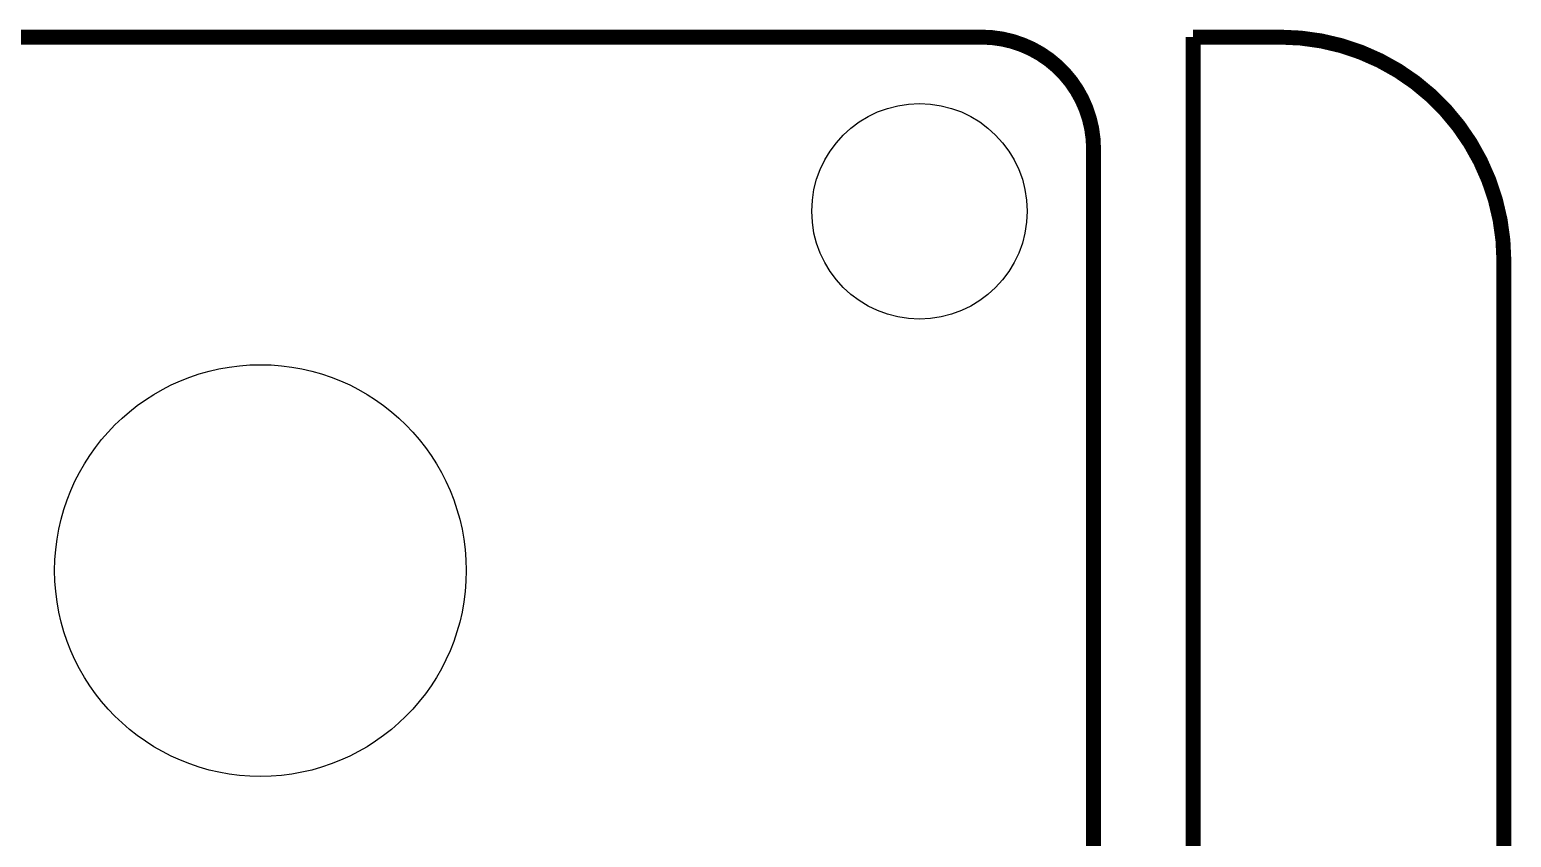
# Model space of a CAD drawing. Extents: x -1.3 to 24.2, y -3.9 to 53.4.
# Drawn here: x 9.07 to 24.21, y 45.17 to 53.42 of the extents above; entities that cross this region are included whole.
import ezdxf

# ---------------------------------------------------------------- set-up
doc = ezdxf.new("R2010")
doc.units = 0
doc.layers.get('0').update_dxf_attribs({"linetype": 'CONTINUOUS'})
doc.layers.add('LIGHT_RANGER_14CLICK_V101_GKO', color=10, linetype='CONTINUOUS')
doc.layers.add('LIGHT_RANGER_14CLICK_V101_GTS', color=11, linetype='CONTINUOUS')

# ---------------------------------------------------------------- blocks, each defined once
blk = doc.blocks.new('ROUND_10')
blk.add_circle((0, 0), 1.1)
blk = doc.blocks.new('ROUND_45')
blk.add_circle((0, 0), 2.102)

msp = doc.modelspace()

# ---------------------------------------------------------------- linework, layer by layer
at = {"layer": 'LIGHT_RANGER_14CLICK_V101_GKO', "const_width": 0.1524}
for points in [[(4.064, 53.34), (18.796, 53.34)], [(20.955, 24.80056), (20.955, 53.34)], [(20.955, 53.34), (21.844, 53.34)], [(19.939, 26.924), (19.939, 52.197)], [(24.13, -1.27), (24.13, 51.054)]]:
    msp.add_lwpolyline(points, dxfattribs=at)
for points in [[(19.939, 52.197, 0.4142136), (18.796, 53.34)], [(24.13, 51.054, 0.4142136), (21.844, 53.34)]]:
    msp.add_lwpolyline(points, format="xyb", dxfattribs=at)

# ---------------------------------------------------------------- block references
at = {"layer": 'LIGHT_RANGER_14CLICK_V101_GTS'}
for name, p in [('ROUND_10', (18.161, 51.562)), ('ROUND_45', (11.43, 47.89424))]:
    msp.add_blockref(name, p, dxfattribs=at)

doc.saveas('drawing.dxf')
